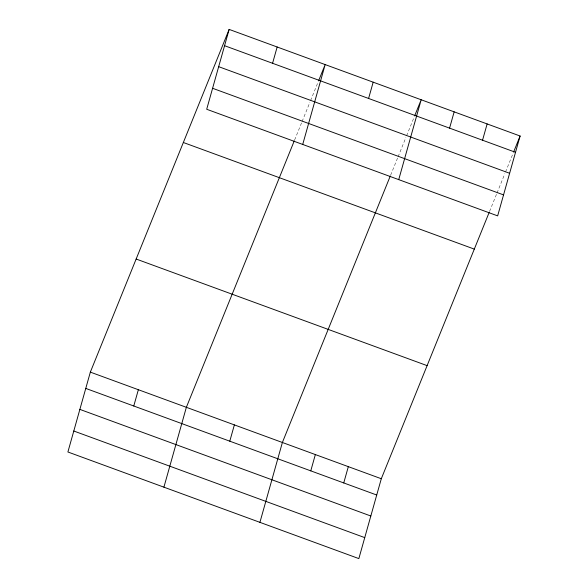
<?xml version="1.0" encoding="UTF-8"?>
<svg xmlns="http://www.w3.org/2000/svg" width="588" height="588" viewBox="0 0 588 588"><rect width="100%" height="100%" fill="white"/><g stroke="black" fill="none" stroke-linecap="round" stroke-linejoin="round"><path stroke-width="0.44" stroke-dasharray="2.94 2.21" d="M294.625 139.981L301.754 122.385M302.092 121.547L309.898 102.283M310.574 100.607L318.38 81.335M390.645 175.158L397.767 157.569M398.105 156.731L405.911 137.46M406.587 135.784L414.393 116.52M489.569 211.408L496.691 193.812M497.029 192.974L504.835 173.71M505.511 172.034L513.317 152.762"/><path stroke-width="0.88" d="M229.151 29.4L206.697 109.265L497.654 215.877L520.101 136.012L229.151 29.4L90.346 372.123L67.899 451.988L358.849 558.6L381.303 478.735L489.231 212.246M133.777 406.007L138.356 389.712M272.575 63.283L277.154 46.989M163.912 487.173L186.359 407.308L294.287 140.819M302.717 144.45L325.164 64.584L318.718 80.497M229.79 441.191L234.369 424.896M368.595 98.461L373.174 82.173M259.925 522.35L282.38 442.485L390.3 175.996M310.773 470.863L315.352 454.568M398.73 179.627L421.177 99.762L414.731 115.682M343.745 482.946L348.324 466.651M449.577 128.14L454.156 111.845M482.55 140.216L487.129 123.928M513.655 151.924L520.101 136.012M224.572 45.695L515.522 152.299M218.67 66.672L509.627 173.284M212.599 88.288L503.548 194.893M183.346 142.502L474.295 249.106M136.151 259.029L427.108 365.633M90.346 372.123L381.303 478.735M85.767 388.418L376.724 495.022M79.872 409.395L370.822 516.007M73.794 431.011L364.751 537.623"/></g></svg>
